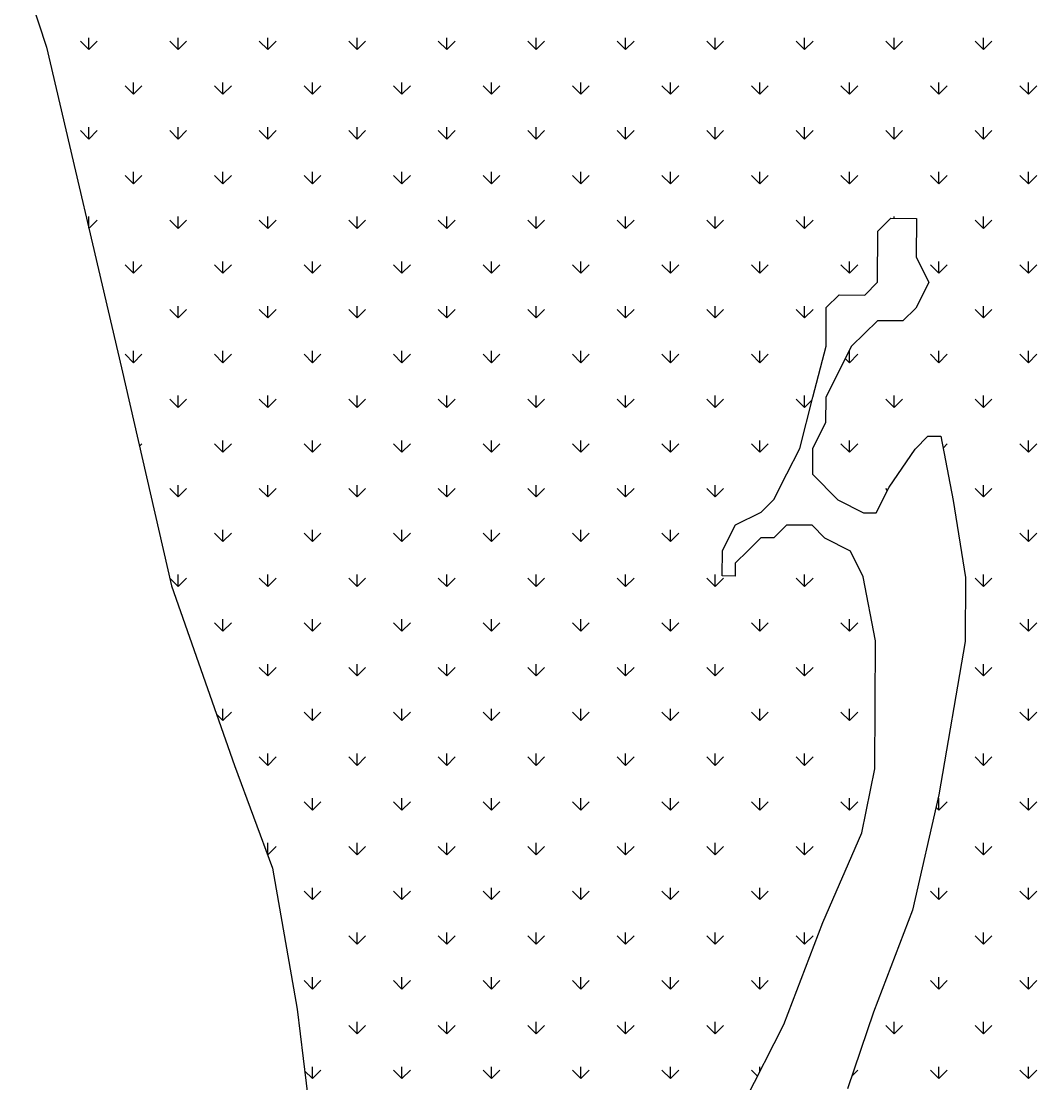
# Model space of a CAD drawing. Header units: metres. Extents: x 335517 to 338331, y 1782039 to 1785453.
# Drawn here: x 336236.2 to 336557.2, y 1784311.6 to 1784647.5 of the extents above; entities that cross this region are included whole.
import ezdxf

# ---------------------------------------------------------------- set-up
doc = ezdxf.new("R2010")
doc.units = ezdxf.units.M
doc.layers.add('MANGROOVES', color=112, linetype='Continuous')

msp = doc.modelspace()

# ---------------------------------------------------------------- linework, layer by layer
at = {"layer": 'MANGROOVES'}
for p, q in [((336236.23, 1784663.61), (336244.19, 1784639.28)), ((336244.19, 1784639.28), (336267.92, 1784537.93)), ((336506.98, 1784581.14), (336511.05, 1784585.17)), ((336511.05, 1784585.17), (336519.14, 1784585.12)), ((336519.14, 1784585.12), (336519.08, 1784572.98)), ((336506.89, 1784564.95), (336506.98, 1784581.14)), ((336519.08, 1784572.98), (336523.08, 1784564.86)), ((336502.82, 1784560.92), (336506.89, 1784564.95)), ((336523.08, 1784564.86), (336518.99, 1784556.79)), ((336490.65, 1784556.94), (336494.72, 1784560.97)), ((336494.72, 1784560.97), (336502.82, 1784560.92)), ((336490.59, 1784544.8), (336490.65, 1784556.94)), ((336518.99, 1784556.79), (336514.92, 1784552.76)), ((336506.82, 1784552.8), (336502.75, 1784548.78)), ((336514.92, 1784552.76), (336506.82, 1784552.8)), ((336502.75, 1784548.78), (336498.68, 1784544.75)), ((336486.45, 1784528.63), (336490.59, 1784544.8)), ((336498.68, 1784544.75), (336490.5, 1784528.6)), ((336267.92, 1784537.93), (336283.73, 1784469.02)), ((336482.31, 1784512.46), (336486.45, 1784528.63)), ((336490.5, 1784528.6), (336490.45, 1784520.51)), ((336490.45, 1784520.51), (336486.36, 1784512.43)), ((336518.74, 1784512.25), (336522.81, 1784516.28)), ((336522.81, 1784516.28), (336526.86, 1784516.26)), ((336526.86, 1784516.26), (336530.79, 1784495.99)), ((336478.22, 1784504.38), (336482.31, 1784512.46)), ((336486.36, 1784512.43), (336486.31, 1784504.34)), ((336510.58, 1784500.15), (336518.74, 1784512.25)), ((336474.13, 1784496.31), (336478.22, 1784504.38)), ((336486.31, 1784504.34), (336494.36, 1784496.2)), ((336506.49, 1784492.08), (336510.58, 1784500.15)), ((336470.06, 1784492.28), (336474.13, 1784496.31)), ((336494.36, 1784496.2), (336502.44, 1784492.1)), ((336530.79, 1784495.99), (336534.71, 1784471.68)), ((336461.94, 1784488.28), (336470.06, 1784492.28)), ((336502.44, 1784492.1), (336506.49, 1784492.08)), ((336457.85, 1784480.2), (336461.94, 1784488.28)), ((336478.13, 1784488.19), (336474.06, 1784484.16)), ((336486.22, 1784488.14), (336478.13, 1784488.19)), ((336490.25, 1784484.07), (336486.22, 1784488.14)), ((336470.01, 1784484.19), (336465.94, 1784480.16)), ((336474.06, 1784484.16), (336470.01, 1784484.19)), ((336498.32, 1784479.98), (336490.25, 1784484.07)), ((336457.8, 1784472.11), (336457.85, 1784480.2)), ((336465.94, 1784480.16), (336461.87, 1784476.13)), ((336502.33, 1784471.86), (336498.32, 1784479.98)), ((336461.87, 1784476.13), (336461.85, 1784472.09)), ((336461.85, 1784472.09), (336457.8, 1784472.11)), ((336506.26, 1784451.6), (336502.33, 1784471.86)), ((336534.71, 1784471.68), (336534.6, 1784451.44)), ((336283.73, 1784469.02), (336303.65, 1784412.23)), ((336506.04, 1784411.11), (336506.26, 1784451.6)), ((336534.6, 1784451.44), (336526.23, 1784402.91)), ((336303.65, 1784412.23), (336315.62, 1784379.78)), ((336501.88, 1784390.9), (336506.04, 1784411.11)), ((336526.23, 1784402.91), (336517.93, 1784366.52)), ((336489.58, 1784362.62), (336501.88, 1784390.9)), ((336315.62, 1784379.78), (336323.47, 1784335.2)), ((336517.93, 1784366.52), (336505.61, 1784334.2)), ((336477.26, 1784330.31), (336489.58, 1784362.62)), ((336323.47, 1784335.2), (336327.34, 1784302.8)), ((336505.61, 1784334.2), (336497.38, 1784309.95)), ((336464.98, 1784306.08), (336477.26, 1784330.31))]:
    msp.add_line(p, q, dxfattribs=at)
at = {"layer": 'MANGROOVES', "linetype": 'Continuous'}
for p, q in [((336257.56, 1784638.52), (336254.91, 1784641.17)), ((336257.56, 1784638.52), (336257.56, 1784642.27)), ((336257.56, 1784638.52), (336260.21, 1784641.17)), ((336285.84, 1784638.52), (336283.19, 1784641.17)), ((336285.84, 1784638.52), (336285.84, 1784642.27)), ((336285.84, 1784638.52), (336288.49, 1784641.17)), ((336314.13, 1784638.52), (336311.48, 1784641.17)), ((336314.13, 1784638.52), (336314.13, 1784642.27)), ((336314.13, 1784638.52), (336316.78, 1784641.17)), ((336342.41, 1784638.52), (336339.76, 1784641.17)), ((336342.41, 1784638.52), (336342.41, 1784642.27)), ((336342.41, 1784638.52), (336345.06, 1784641.17)), ((336370.7, 1784638.52), (336368.04, 1784641.17)), ((336370.7, 1784638.52), (336370.7, 1784642.27)), ((336370.7, 1784638.52), (336373.35, 1784641.17)), ((336398.98, 1784638.52), (336396.33, 1784641.17)), ((336398.98, 1784638.52), (336398.98, 1784642.27)), ((336398.98, 1784638.52), (336401.63, 1784641.17)), ((336427.26, 1784638.52), (336424.61, 1784641.17)), ((336427.26, 1784638.52), (336427.26, 1784642.27)), ((336427.26, 1784638.52), (336429.92, 1784641.17)), ((336455.55, 1784638.52), (336452.9, 1784641.17)), ((336455.55, 1784638.52), (336455.55, 1784642.27)), ((336455.55, 1784638.52), (336458.2, 1784641.17)), ((336483.83, 1784638.52), (336481.18, 1784641.17)), ((336483.83, 1784638.52), (336483.83, 1784642.27)), ((336483.83, 1784638.52), (336486.48, 1784641.17)), ((336512.12, 1784638.52), (336509.47, 1784641.17)), ((336512.12, 1784638.52), (336512.12, 1784642.27)), ((336512.12, 1784638.52), (336514.77, 1784641.17)), ((336540.4, 1784638.52), (336537.75, 1784641.17)), ((336540.4, 1784638.52), (336540.4, 1784642.27)), ((336540.4, 1784638.52), (336543.05, 1784641.17)), ((336271.7, 1784624.38), (336269.05, 1784627.03)), ((336271.7, 1784624.38), (336271.7, 1784628.13)), ((336271.7, 1784624.38), (336274.35, 1784627.03)), ((336299.99, 1784624.38), (336297.33, 1784627.03)), ((336299.99, 1784624.38), (336299.99, 1784628.13)), ((336299.99, 1784624.38), (336302.64, 1784627.03)), ((336328.27, 1784624.38), (336325.62, 1784627.03)), ((336328.27, 1784624.38), (336328.27, 1784628.13)), ((336328.27, 1784624.38), (336330.92, 1784627.03)), ((336356.55, 1784624.38), (336353.9, 1784627.03)), ((336356.55, 1784624.38), (336356.55, 1784628.13)), ((336356.55, 1784624.38), (336359.21, 1784627.03)), ((336384.84, 1784624.38), (336382.19, 1784627.03)), ((336384.84, 1784624.38), (336384.84, 1784628.13)), ((336384.84, 1784624.38), (336387.49, 1784627.03)), ((336413.12, 1784624.38), (336410.47, 1784627.03)), ((336413.12, 1784624.38), (336413.12, 1784628.13)), ((336413.12, 1784624.38), (336415.77, 1784627.03)), ((336441.41, 1784624.38), (336438.75, 1784627.03)), ((336441.41, 1784624.38), (336441.41, 1784628.13)), ((336441.41, 1784624.38), (336444.06, 1784627.03)), ((336469.69, 1784624.38), (336467.04, 1784627.03)), ((336469.69, 1784624.38), (336469.69, 1784628.13)), ((336469.69, 1784624.38), (336472.34, 1784627.03)), ((336497.97, 1784624.38), (336495.32, 1784627.03)), ((336497.97, 1784624.38), (336497.97, 1784628.13)), ((336497.97, 1784624.38), (336500.63, 1784627.03)), ((336526.26, 1784624.38), (336523.61, 1784627.03)), ((336526.26, 1784624.38), (336526.26, 1784628.13)), ((336526.26, 1784624.38), (336528.91, 1784627.03)), ((336554.54, 1784624.38), (336551.89, 1784627.03)), ((336554.54, 1784624.38), (336554.54, 1784628.13)), ((336554.54, 1784624.38), (336557.2, 1784627.03)), ((336257.56, 1784610.24), (336254.91, 1784612.89)), ((336257.56, 1784610.24), (336257.56, 1784613.99)), ((336257.56, 1784610.24), (336260.21, 1784612.89)), ((336285.84, 1784610.24), (336283.19, 1784612.89)), ((336285.84, 1784610.24), (336285.84, 1784613.99)), ((336285.84, 1784610.24), (336288.49, 1784612.89)), ((336314.13, 1784610.24), (336311.48, 1784612.89)), ((336314.13, 1784610.24), (336314.13, 1784613.99)), ((336314.13, 1784610.24), (336316.78, 1784612.89)), ((336342.41, 1784610.24), (336339.76, 1784612.89)), ((336342.41, 1784610.24), (336342.41, 1784613.99)), ((336342.41, 1784610.24), (336345.06, 1784612.89)), ((336370.7, 1784610.24), (336368.04, 1784612.89)), ((336370.7, 1784610.24), (336370.7, 1784613.99)), ((336370.7, 1784610.24), (336373.35, 1784612.89)), ((336398.98, 1784610.24), (336396.33, 1784612.89)), ((336398.98, 1784610.24), (336398.98, 1784613.99)), ((336398.98, 1784610.24), (336401.63, 1784612.89)), ((336427.26, 1784610.24), (336424.61, 1784612.89)), ((336427.26, 1784610.24), (336427.26, 1784613.99)), ((336427.26, 1784610.24), (336429.92, 1784612.89)), ((336455.55, 1784610.24), (336452.9, 1784612.89)), ((336455.55, 1784610.24), (336455.55, 1784613.99)), ((336455.55, 1784610.24), (336458.2, 1784612.89)), ((336483.83, 1784610.24), (336481.18, 1784612.89)), ((336483.83, 1784610.24), (336483.83, 1784613.99)), ((336483.83, 1784610.24), (336486.48, 1784612.89)), ((336512.12, 1784610.24), (336509.47, 1784612.89)), ((336512.12, 1784610.24), (336512.12, 1784613.99)), ((336512.12, 1784610.24), (336514.77, 1784612.89)), ((336540.4, 1784610.24), (336537.75, 1784612.89)), ((336540.4, 1784610.24), (336540.4, 1784613.99)), ((336540.4, 1784610.24), (336543.05, 1784612.89)), ((336271.7, 1784596.1), (336271.7, 1784599.85)), ((336299.99, 1784596.1), (336299.99, 1784599.85)), ((336328.27, 1784596.1), (336328.27, 1784599.85)), ((336356.55, 1784596.1), (336356.55, 1784599.85)), ((336384.84, 1784596.1), (336384.84, 1784599.85)), ((336413.12, 1784596.1), (336413.12, 1784599.85)), ((336441.41, 1784596.1), (336441.41, 1784599.85)), ((336469.69, 1784596.1), (336469.69, 1784599.85)), ((336497.97, 1784596.1), (336497.97, 1784599.85)), ((336526.26, 1784596.1), (336526.26, 1784599.85)), ((336554.54, 1784596.1), (336554.54, 1784599.85)), ((336271.7, 1784596.09), (336269.05, 1784598.75)), ((336271.7, 1784596.09), (336274.35, 1784598.75)), ((336299.99, 1784596.09), (336297.33, 1784598.75)), ((336299.99, 1784596.09), (336302.64, 1784598.75)), ((336328.27, 1784596.09), (336325.62, 1784598.75)), ((336328.27, 1784596.09), (336330.92, 1784598.75)), ((336356.55, 1784596.09), (336353.9, 1784598.75)), ((336356.55, 1784596.09), (336359.21, 1784598.75)), ((336384.84, 1784596.09), (336382.19, 1784598.75)), ((336384.84, 1784596.09), (336387.49, 1784598.75)), ((336413.12, 1784596.09), (336410.47, 1784598.75)), ((336413.12, 1784596.09), (336415.77, 1784598.75)), ((336441.41, 1784596.09), (336438.75, 1784598.75)), ((336441.41, 1784596.09), (336444.06, 1784598.75)), ((336469.69, 1784596.09), (336467.04, 1784598.75)), ((336469.69, 1784596.09), (336472.34, 1784598.75)), ((336497.97, 1784596.09), (336495.32, 1784598.75)), ((336497.97, 1784596.09), (336500.63, 1784598.75)), ((336526.26, 1784596.09), (336523.61, 1784598.75)), ((336526.26, 1784596.09), (336528.91, 1784598.75)), ((336554.54, 1784596.09), (336551.89, 1784598.75)), ((336554.54, 1784596.09), (336557.2, 1784598.75)), ((336257.56, 1784582.19), (336257.56, 1784585.7)), ((336285.84, 1784581.95), (336285.84, 1784585.7)), ((336314.13, 1784581.95), (336314.13, 1784585.7)), ((336342.41, 1784581.95), (336342.41, 1784585.7)), ((336370.7, 1784581.95), (336370.7, 1784585.7)), ((336398.98, 1784581.95), (336398.98, 1784585.7)), ((336427.26, 1784581.95), (336427.26, 1784585.7)), ((336455.55, 1784581.95), (336455.55, 1784585.7)), ((336483.83, 1784581.95), (336483.83, 1784585.7)), ((336512.12, 1784585.16), (336512.12, 1784585.7)), ((336540.4, 1784581.95), (336540.4, 1784585.7)), ((336257.6, 1784582), (336260.21, 1784584.6)), ((336285.84, 1784581.95), (336283.19, 1784584.6)), ((336285.84, 1784581.95), (336288.49, 1784584.6)), ((336314.13, 1784581.95), (336311.48, 1784584.6)), ((336314.13, 1784581.95), (336316.78, 1784584.6)), ((336342.41, 1784581.95), (336339.76, 1784584.6)), ((336342.41, 1784581.95), (336345.06, 1784584.6)), ((336370.7, 1784581.95), (336368.04, 1784584.6)), ((336370.7, 1784581.95), (336373.35, 1784584.6)), ((336398.98, 1784581.95), (336396.33, 1784584.6)), ((336398.98, 1784581.95), (336401.63, 1784584.6)), ((336427.26, 1784581.95), (336424.61, 1784584.6)), ((336427.26, 1784581.95), (336429.92, 1784584.6)), ((336455.55, 1784581.95), (336452.9, 1784584.6)), ((336455.55, 1784581.95), (336458.2, 1784584.6)), ((336483.83, 1784581.95), (336481.18, 1784584.6)), ((336483.83, 1784581.95), (336486.48, 1784584.6)), ((336540.4, 1784581.95), (336537.75, 1784584.6)), ((336540.4, 1784581.95), (336543.05, 1784584.6)), ((336271.7, 1784567.81), (336269.05, 1784570.46)), ((336271.7, 1784567.81), (336271.7, 1784571.56)), ((336271.7, 1784567.81), (336274.35, 1784570.46)), ((336299.99, 1784567.81), (336297.33, 1784570.46)), ((336299.99, 1784567.81), (336299.99, 1784571.56)), ((336299.99, 1784567.81), (336302.64, 1784570.46)), ((336328.27, 1784567.81), (336325.62, 1784570.46)), ((336328.27, 1784567.81), (336328.27, 1784571.56)), ((336328.27, 1784567.81), (336330.92, 1784570.46)), ((336356.55, 1784567.81), (336353.9, 1784570.46)), ((336356.55, 1784567.81), (336356.55, 1784571.56)), ((336356.55, 1784567.81), (336359.21, 1784570.46)), ((336384.84, 1784567.81), (336382.19, 1784570.46)), ((336384.84, 1784567.81), (336384.84, 1784571.56)), ((336384.84, 1784567.81), (336387.49, 1784570.46)), ((336413.12, 1784567.81), (336410.47, 1784570.46)), ((336413.12, 1784567.81), (336413.12, 1784571.56)), ((336413.12, 1784567.81), (336415.77, 1784570.46)), ((336441.41, 1784567.81), (336438.75, 1784570.46)), ((336441.41, 1784567.81), (336441.41, 1784571.56)), ((336441.41, 1784567.81), (336444.06, 1784570.46)), ((336469.69, 1784567.81), (336467.04, 1784570.46)), ((336469.69, 1784567.81), (336469.69, 1784571.56)), ((336469.69, 1784567.81), (336472.34, 1784570.46)), ((336497.97, 1784567.81), (336495.32, 1784570.46)), ((336497.97, 1784567.81), (336497.97, 1784571.56)), ((336497.97, 1784567.81), (336500.63, 1784570.46)), ((336526.26, 1784567.81), (336523.61, 1784570.46)), ((336526.26, 1784567.81), (336526.26, 1784571.56)), ((336526.26, 1784567.81), (336528.91, 1784570.46)), ((336554.54, 1784567.81), (336551.89, 1784570.46)), ((336554.54, 1784567.81), (336554.54, 1784571.56)), ((336554.54, 1784567.81), (336557.2, 1784570.46)), ((336285.84, 1784553.67), (336283.19, 1784556.32)), ((336285.84, 1784553.67), (336285.84, 1784557.42)), ((336285.84, 1784553.67), (336288.49, 1784556.32)), ((336314.13, 1784553.67), (336311.48, 1784556.32)), ((336314.13, 1784553.67), (336314.13, 1784557.42)), ((336314.13, 1784553.67), (336316.78, 1784556.32)), ((336342.41, 1784553.67), (336339.76, 1784556.32)), ((336342.41, 1784553.67), (336342.41, 1784557.42)), ((336342.41, 1784553.67), (336345.06, 1784556.32)), ((336370.7, 1784553.67), (336368.04, 1784556.32)), ((336370.7, 1784553.67), (336370.7, 1784557.42)), ((336370.7, 1784553.67), (336373.35, 1784556.32)), ((336398.98, 1784553.67), (336396.33, 1784556.32)), ((336398.98, 1784553.67), (336398.98, 1784557.42)), ((336398.98, 1784553.67), (336401.63, 1784556.32)), ((336427.26, 1784553.67), (336424.61, 1784556.32)), ((336427.26, 1784553.67), (336427.26, 1784557.42)), ((336427.26, 1784553.67), (336429.92, 1784556.32)), ((336455.55, 1784553.67), (336452.9, 1784556.32)), ((336455.55, 1784553.67), (336455.55, 1784557.42)), ((336455.55, 1784553.67), (336458.2, 1784556.32)), ((336483.83, 1784553.67), (336481.18, 1784556.32)), ((336483.83, 1784553.67), (336483.83, 1784557.42)), ((336483.83, 1784553.67), (336486.48, 1784556.32)), ((336540.4, 1784553.67), (336537.75, 1784556.32)), ((336540.4, 1784553.67), (336540.4, 1784557.42)), ((336540.4, 1784553.67), (336543.05, 1784556.32)), ((336271.7, 1784539.53), (336269.05, 1784542.18)), ((336271.7, 1784539.53), (336271.7, 1784543.28)), ((336271.7, 1784539.53), (336274.35, 1784542.18)), ((336299.99, 1784539.53), (336297.33, 1784542.18)), ((336299.99, 1784539.53), (336299.99, 1784543.28)), ((336299.99, 1784539.53), (336302.64, 1784542.18)), ((336328.27, 1784539.53), (336325.62, 1784542.18)), ((336328.27, 1784539.53), (336328.27, 1784543.28)), ((336328.27, 1784539.53), (336330.92, 1784542.18)), ((336356.55, 1784539.53), (336353.9, 1784542.18)), ((336356.55, 1784539.53), (336356.55, 1784543.28)), ((336356.55, 1784539.53), (336359.21, 1784542.18)), ((336384.84, 1784539.53), (336382.19, 1784542.18)), ((336384.84, 1784539.53), (336384.84, 1784543.28)), ((336384.84, 1784539.53), (336387.49, 1784542.18)), ((336413.12, 1784539.53), (336410.47, 1784542.18)), ((336413.12, 1784539.53), (336413.12, 1784543.28)), ((336413.12, 1784539.53), (336415.77, 1784542.18)), ((336441.41, 1784539.53), (336438.75, 1784542.18)), ((336441.41, 1784539.53), (336441.41, 1784543.28)), ((336441.41, 1784539.53), (336444.06, 1784542.18)), ((336469.69, 1784539.53), (336467.04, 1784542.18)), ((336469.69, 1784539.53), (336469.69, 1784543.28)), ((336469.69, 1784539.53), (336472.34, 1784542.18)), ((336497.97, 1784539.53), (336497.97, 1784543.28)), ((336497.97, 1784539.53), (336500.63, 1784542.18)), ((336526.26, 1784539.53), (336523.61, 1784542.18)), ((336526.26, 1784539.53), (336526.26, 1784543.28)), ((336526.26, 1784539.53), (336528.91, 1784542.18)), ((336554.54, 1784539.53), (336551.89, 1784542.18)), ((336554.54, 1784539.53), (336554.54, 1784543.28)), ((336554.54, 1784539.53), (336557.2, 1784542.18)), ((336497.97, 1784539.53), (336496.69, 1784540.82)), ((336285.84, 1784525.38), (336285.84, 1784529.13)), ((336314.13, 1784525.38), (336314.13, 1784529.13)), ((336342.41, 1784525.38), (336342.41, 1784529.13)), ((336370.7, 1784525.38), (336370.7, 1784529.13)), ((336398.98, 1784525.38), (336398.98, 1784529.13)), ((336427.26, 1784525.38), (336427.26, 1784529.13)), ((336455.55, 1784525.38), (336455.55, 1784529.13)), ((336483.83, 1784525.38), (336483.83, 1784529.13)), ((336512.12, 1784525.38), (336512.12, 1784529.13)), ((336540.4, 1784525.38), (336540.4, 1784529.13)), ((336285.84, 1784525.38), (336283.19, 1784528.04)), ((336285.84, 1784525.38), (336288.49, 1784528.04)), ((336314.13, 1784525.38), (336311.48, 1784528.04)), ((336314.13, 1784525.38), (336316.78, 1784528.04)), ((336342.41, 1784525.38), (336339.76, 1784528.04)), ((336342.41, 1784525.38), (336345.06, 1784528.04)), ((336370.7, 1784525.38), (336368.04, 1784528.04)), ((336370.7, 1784525.38), (336373.35, 1784528.04)), ((336398.98, 1784525.38), (336396.33, 1784528.04)), ((336398.98, 1784525.38), (336401.63, 1784528.04)), ((336427.26, 1784525.38), (336424.61, 1784528.04)), ((336427.26, 1784525.38), (336429.92, 1784528.04)), ((336455.55, 1784525.38), (336452.9, 1784528.04)), ((336455.55, 1784525.38), (336458.2, 1784528.04)), ((336483.83, 1784525.38), (336481.18, 1784528.04)), ((336483.83, 1784525.38), (336486.23, 1784527.78)), ((336512.12, 1784525.38), (336509.47, 1784528.04)), ((336512.12, 1784525.38), (336514.77, 1784528.04)), ((336540.4, 1784525.38), (336537.75, 1784528.04)), ((336540.4, 1784525.38), (336543.05, 1784528.04)), ((336299.99, 1784511.24), (336299.99, 1784514.99)), ((336328.27, 1784511.24), (336328.27, 1784514.99)), ((336356.55, 1784511.24), (336356.55, 1784514.99)), ((336384.84, 1784511.24), (336384.84, 1784514.99)), ((336413.12, 1784511.24), (336413.12, 1784514.99)), ((336441.41, 1784511.24), (336441.41, 1784514.99)), ((336469.69, 1784511.24), (336469.69, 1784514.99)), ((336497.97, 1784511.24), (336497.97, 1784514.99)), ((336554.54, 1784511.24), (336554.54, 1784514.99)), ((336273.61, 1784513.15), (336274.35, 1784513.89)), ((336299.99, 1784511.24), (336297.33, 1784513.89)), ((336299.99, 1784511.24), (336302.64, 1784513.89)), ((336328.27, 1784511.24), (336325.62, 1784513.89)), ((336328.27, 1784511.24), (336330.92, 1784513.89)), ((336356.55, 1784511.24), (336353.9, 1784513.89)), ((336356.55, 1784511.24), (336359.21, 1784513.89)), ((336384.84, 1784511.24), (336382.19, 1784513.89)), ((336384.84, 1784511.24), (336387.49, 1784513.89)), ((336413.12, 1784511.24), (336410.47, 1784513.89)), ((336413.12, 1784511.24), (336415.77, 1784513.89)), ((336441.41, 1784511.24), (336438.75, 1784513.89)), ((336441.41, 1784511.24), (336444.06, 1784513.89)), ((336469.69, 1784511.24), (336467.04, 1784513.89)), ((336469.69, 1784511.24), (336472.34, 1784513.89)), ((336497.97, 1784511.24), (336495.32, 1784513.89)), ((336497.97, 1784511.24), (336500.63, 1784513.89)), ((336527.58, 1784512.56), (336528.91, 1784513.89)), ((336554.54, 1784511.24), (336551.89, 1784513.89)), ((336554.54, 1784511.24), (336557.2, 1784513.89)), ((336285.84, 1784497.1), (336283.19, 1784499.75)), ((336285.84, 1784497.1), (336285.84, 1784500.85)), ((336285.84, 1784497.1), (336288.49, 1784499.75)), ((336314.13, 1784497.1), (336311.48, 1784499.75)), ((336314.13, 1784497.1), (336314.13, 1784500.85)), ((336314.13, 1784497.1), (336316.78, 1784499.75)), ((336342.41, 1784497.1), (336339.76, 1784499.75)), ((336342.41, 1784497.1), (336342.41, 1784500.85)), ((336342.41, 1784497.1), (336345.06, 1784499.75)), ((336370.7, 1784497.1), (336368.04, 1784499.75)), ((336370.7, 1784497.1), (336370.7, 1784500.85)), ((336370.7, 1784497.1), (336373.35, 1784499.75)), ((336398.98, 1784497.1), (336396.33, 1784499.75)), ((336398.98, 1784497.1), (336398.98, 1784500.85)), ((336398.98, 1784497.1), (336401.63, 1784499.75)), ((336427.26, 1784497.1), (336424.61, 1784499.75)), ((336427.26, 1784497.1), (336427.26, 1784500.85)), ((336427.26, 1784497.1), (336429.92, 1784499.75)), ((336455.55, 1784497.1), (336452.9, 1784499.75)), ((336455.55, 1784497.1), (336455.55, 1784500.85)), ((336455.55, 1784497.1), (336458.2, 1784499.75)), ((336510.07, 1784499.15), (336509.47, 1784499.75)), ((336540.4, 1784497.1), (336537.75, 1784499.75)), ((336540.4, 1784497.1), (336540.4, 1784500.85)), ((336540.4, 1784497.1), (336543.05, 1784499.75)), ((336299.99, 1784482.96), (336297.33, 1784485.61)), ((336299.99, 1784482.96), (336299.99, 1784486.71)), ((336299.99, 1784482.96), (336302.64, 1784485.61)), ((336328.27, 1784482.96), (336325.62, 1784485.61)), ((336328.27, 1784482.96), (336328.27, 1784486.71)), ((336328.27, 1784482.96), (336330.92, 1784485.61)), ((336356.55, 1784482.96), (336353.9, 1784485.61)), ((336356.55, 1784482.96), (336356.55, 1784486.71)), ((336356.55, 1784482.96), (336359.21, 1784485.61)), ((336384.84, 1784482.96), (336382.19, 1784485.61)), ((336384.84, 1784482.96), (336384.84, 1784486.71)), ((336384.84, 1784482.96), (336387.49, 1784485.61)), ((336413.12, 1784482.96), (336410.47, 1784485.61)), ((336413.12, 1784482.96), (336413.12, 1784486.71)), ((336413.12, 1784482.96), (336415.77, 1784485.61)), ((336441.41, 1784482.96), (336438.75, 1784485.61)), ((336441.41, 1784482.96), (336441.41, 1784486.71)), ((336441.41, 1784482.96), (336444.06, 1784485.61)), ((336554.54, 1784482.96), (336551.89, 1784485.61)), ((336554.54, 1784482.96), (336554.54, 1784486.71)), ((336554.54, 1784482.96), (336557.2, 1784485.61)), ((336285.84, 1784468.82), (336283.19, 1784471.47)), ((336285.84, 1784468.82), (336285.84, 1784472.57)), ((336285.84, 1784468.82), (336288.49, 1784471.47)), ((336314.13, 1784468.82), (336311.48, 1784471.47)), ((336314.13, 1784468.82), (336314.13, 1784472.57)), ((336314.13, 1784468.82), (336316.78, 1784471.47)), ((336342.41, 1784468.82), (336339.76, 1784471.47)), ((336342.41, 1784468.82), (336342.41, 1784472.57)), ((336342.41, 1784468.82), (336345.06, 1784471.47)), ((336370.7, 1784468.82), (336368.04, 1784471.47)), ((336370.7, 1784468.82), (336370.7, 1784472.57)), ((336370.7, 1784468.82), (336373.35, 1784471.47)), ((336398.98, 1784468.82), (336396.33, 1784471.47)), ((336398.98, 1784468.82), (336398.98, 1784472.57)), ((336398.98, 1784468.82), (336401.63, 1784471.47)), ((336427.26, 1784468.82), (336424.61, 1784471.47)), ((336427.26, 1784468.82), (336427.26, 1784472.57)), ((336427.26, 1784468.82), (336429.92, 1784471.47)), ((336455.55, 1784468.82), (336452.9, 1784471.47)), ((336455.55, 1784468.82), (336455.55, 1784472.57)), ((336455.55, 1784468.82), (336458.2, 1784471.47)), ((336483.83, 1784468.82), (336481.18, 1784471.47)), ((336483.83, 1784468.82), (336483.83, 1784472.57)), ((336483.83, 1784468.82), (336486.48, 1784471.47)), ((336540.4, 1784468.82), (336537.75, 1784471.47)), ((336540.4, 1784468.82), (336540.4, 1784472.57)), ((336540.4, 1784468.82), (336543.05, 1784471.47)), ((336299.99, 1784454.67), (336299.99, 1784458.42)), ((336328.27, 1784454.67), (336328.27, 1784458.42)), ((336356.55, 1784454.67), (336356.55, 1784458.42)), ((336384.84, 1784454.67), (336384.84, 1784458.42)), ((336413.12, 1784454.67), (336413.12, 1784458.42)), ((336441.41, 1784454.67), (336441.41, 1784458.42)), ((336469.69, 1784454.67), (336469.69, 1784458.42)), ((336497.97, 1784454.67), (336497.97, 1784458.42)), ((336554.54, 1784454.67), (336554.54, 1784458.42)), ((336299.99, 1784454.67), (336297.33, 1784457.32)), ((336299.99, 1784454.67), (336302.64, 1784457.32)), ((336328.27, 1784454.67), (336325.62, 1784457.32)), ((336328.27, 1784454.67), (336330.92, 1784457.32)), ((336356.55, 1784454.67), (336353.9, 1784457.32)), ((336356.55, 1784454.67), (336359.21, 1784457.32)), ((336384.84, 1784454.67), (336382.19, 1784457.32)), ((336384.84, 1784454.67), (336387.49, 1784457.32)), ((336413.12, 1784454.67), (336410.47, 1784457.32)), ((336413.12, 1784454.67), (336415.77, 1784457.32)), ((336441.41, 1784454.67), (336438.75, 1784457.32)), ((336441.41, 1784454.67), (336444.06, 1784457.32)), ((336469.69, 1784454.67), (336467.04, 1784457.32)), ((336469.69, 1784454.67), (336472.34, 1784457.32)), ((336497.97, 1784454.67), (336495.32, 1784457.32)), ((336497.97, 1784454.67), (336500.63, 1784457.32)), ((336554.54, 1784454.67), (336551.89, 1784457.32)), ((336554.54, 1784454.67), (336557.2, 1784457.32)), ((336314.13, 1784440.53), (336311.48, 1784443.18)), ((336314.13, 1784440.53), (336314.13, 1784444.28)), ((336314.13, 1784440.53), (336316.78, 1784443.18)), ((336342.41, 1784440.53), (336339.76, 1784443.18)), ((336342.41, 1784440.53), (336342.41, 1784444.28)), ((336342.41, 1784440.53), (336345.06, 1784443.18)), ((336370.7, 1784440.53), (336368.04, 1784443.18)), ((336370.7, 1784440.53), (336370.7, 1784444.28)), ((336370.7, 1784440.53), (336373.35, 1784443.18)), ((336398.98, 1784440.53), (336396.33, 1784443.18)), ((336398.98, 1784440.53), (336398.98, 1784444.28)), ((336398.98, 1784440.53), (336401.63, 1784443.18)), ((336427.26, 1784440.53), (336424.61, 1784443.18)), ((336427.26, 1784440.53), (336427.26, 1784444.28)), ((336427.26, 1784440.53), (336429.92, 1784443.18)), ((336455.55, 1784440.53), (336452.9, 1784443.18)), ((336455.55, 1784440.53), (336455.55, 1784444.28)), ((336455.55, 1784440.53), (336458.2, 1784443.18)), ((336483.83, 1784440.53), (336481.18, 1784443.18)), ((336483.83, 1784440.53), (336483.83, 1784444.28)), ((336483.83, 1784440.53), (336486.48, 1784443.18)), ((336540.4, 1784440.53), (336537.75, 1784443.18)), ((336540.4, 1784440.53), (336540.4, 1784444.28)), ((336540.4, 1784440.53), (336543.05, 1784443.18)), ((336299.99, 1784426.39), (336297.99, 1784428.39)), ((336299.99, 1784426.39), (336299.99, 1784430.14)), ((336299.99, 1784426.39), (336302.64, 1784429.04)), ((336328.27, 1784426.39), (336325.62, 1784429.04)), ((336328.27, 1784426.39), (336328.27, 1784430.14)), ((336328.27, 1784426.39), (336330.92, 1784429.04)), ((336356.55, 1784426.39), (336353.9, 1784429.04)), ((336356.55, 1784426.39), (336356.55, 1784430.14)), ((336356.55, 1784426.39), (336359.21, 1784429.04)), ((336384.84, 1784426.39), (336382.19, 1784429.04)), ((336384.84, 1784426.39), (336384.84, 1784430.14)), ((336384.84, 1784426.39), (336387.49, 1784429.04)), ((336413.12, 1784426.39), (336410.47, 1784429.04)), ((336413.12, 1784426.39), (336413.12, 1784430.14)), ((336413.12, 1784426.39), (336415.77, 1784429.04)), ((336441.41, 1784426.39), (336438.75, 1784429.04)), ((336441.41, 1784426.39), (336441.41, 1784430.14)), ((336441.41, 1784426.39), (336444.06, 1784429.04)), ((336469.69, 1784426.39), (336467.04, 1784429.04)), ((336469.69, 1784426.39), (336469.69, 1784430.14)), ((336469.69, 1784426.39), (336472.34, 1784429.04)), ((336497.97, 1784426.39), (336495.32, 1784429.04)), ((336497.97, 1784426.39), (336497.97, 1784430.14)), ((336497.97, 1784426.39), (336500.63, 1784429.04)), ((336554.54, 1784426.39), (336551.89, 1784429.04)), ((336554.54, 1784426.39), (336554.54, 1784430.14)), ((336554.54, 1784426.39), (336557.2, 1784429.04)), ((336314.13, 1784412.25), (336311.48, 1784414.9)), ((336314.13, 1784412.25), (336314.13, 1784416)), ((336314.13, 1784412.25), (336316.78, 1784414.9)), ((336342.41, 1784412.25), (336339.76, 1784414.9)), ((336342.41, 1784412.25), (336342.41, 1784416)), ((336342.41, 1784412.25), (336345.06, 1784414.9)), ((336370.7, 1784412.25), (336368.04, 1784414.9)), ((336370.7, 1784412.25), (336370.7, 1784416)), ((336370.7, 1784412.25), (336373.35, 1784414.9)), ((336398.98, 1784412.25), (336396.33, 1784414.9)), ((336398.98, 1784412.25), (336398.98, 1784416)), ((336398.98, 1784412.25), (336401.63, 1784414.9)), ((336427.26, 1784412.25), (336424.61, 1784414.9)), ((336427.26, 1784412.25), (336427.26, 1784416)), ((336427.26, 1784412.25), (336429.92, 1784414.9)), ((336455.55, 1784412.25), (336452.9, 1784414.9)), ((336455.55, 1784412.25), (336455.55, 1784416)), ((336455.55, 1784412.25), (336458.2, 1784414.9)), ((336483.83, 1784412.25), (336481.18, 1784414.9)), ((336483.83, 1784412.25), (336483.83, 1784416)), ((336483.83, 1784412.25), (336486.48, 1784414.9)), ((336540.4, 1784412.25), (336537.75, 1784414.9)), ((336540.4, 1784412.25), (336540.4, 1784416)), ((336540.4, 1784412.25), (336543.05, 1784414.9)), ((336328.27, 1784398.1), (336325.62, 1784400.76)), ((336328.27, 1784398.11), (336328.27, 1784401.86)), ((336328.27, 1784398.1), (336330.92, 1784400.76)), ((336356.55, 1784398.1), (336353.9, 1784400.76)), ((336356.55, 1784398.11), (336356.55, 1784401.86)), ((336356.55, 1784398.1), (336359.21, 1784400.76)), ((336384.84, 1784398.1), (336382.19, 1784400.76)), ((336384.84, 1784398.11), (336384.84, 1784401.86)), ((336384.84, 1784398.1), (336387.49, 1784400.76)), ((336413.12, 1784398.1), (336410.47, 1784400.76)), ((336413.12, 1784398.11), (336413.12, 1784401.86)), ((336413.12, 1784398.1), (336415.77, 1784400.76)), ((336441.41, 1784398.1), (336438.75, 1784400.76)), ((336441.41, 1784398.11), (336441.41, 1784401.86)), ((336441.41, 1784398.1), (336444.06, 1784400.76)), ((336469.69, 1784398.1), (336467.04, 1784400.76)), ((336469.69, 1784398.11), (336469.69, 1784401.86)), ((336469.69, 1784398.1), (336472.34, 1784400.76)), ((336497.97, 1784398.1), (336495.32, 1784400.76)), ((336497.97, 1784398.11), (336497.97, 1784401.86)), ((336497.97, 1784398.1), (336500.63, 1784400.76)), ((336526.26, 1784398.11), (336526.26, 1784401.86)), ((336526.26, 1784398.1), (336528.91, 1784400.76)), ((336554.54, 1784398.1), (336551.89, 1784400.76)), ((336554.54, 1784398.11), (336554.54, 1784401.86)), ((336554.54, 1784398.1), (336557.2, 1784400.76)), ((336526.26, 1784398.1), (336525.34, 1784399.02)), ((336314.13, 1784383.96), (336314.13, 1784387.71)), ((336342.41, 1784383.96), (336342.41, 1784387.71)), ((336370.7, 1784383.96), (336370.7, 1784387.71)), ((336398.98, 1784383.96), (336398.98, 1784387.71)), ((336427.26, 1784383.96), (336427.26, 1784387.71)), ((336455.55, 1784383.96), (336455.55, 1784387.71)), ((336483.83, 1784383.96), (336483.83, 1784387.71)), ((336540.4, 1784383.96), (336540.4, 1784387.71)), ((336314.13, 1784383.96), (336314.05, 1784384.04)), ((336314.13, 1784383.96), (336316.78, 1784386.61)), ((336342.41, 1784383.96), (336339.76, 1784386.61)), ((336342.41, 1784383.96), (336345.06, 1784386.61)), ((336370.7, 1784383.96), (336368.04, 1784386.61)), ((336370.7, 1784383.96), (336373.35, 1784386.61)), ((336398.98, 1784383.96), (336396.33, 1784386.61)), ((336398.98, 1784383.96), (336401.63, 1784386.61)), ((336427.26, 1784383.96), (336424.61, 1784386.61)), ((336427.26, 1784383.96), (336429.92, 1784386.61)), ((336455.55, 1784383.96), (336452.9, 1784386.61)), ((336455.55, 1784383.96), (336458.2, 1784386.61)), ((336483.83, 1784383.96), (336481.18, 1784386.61)), ((336483.83, 1784383.96), (336486.48, 1784386.61)), ((336540.4, 1784383.96), (336537.75, 1784386.61)), ((336540.4, 1784383.96), (336543.05, 1784386.61)), ((336328.27, 1784369.82), (336325.62, 1784372.47)), ((336328.27, 1784369.82), (336328.27, 1784373.57)), ((336328.27, 1784369.82), (336330.92, 1784372.47)), ((336356.55, 1784369.82), (336353.9, 1784372.47)), ((336356.55, 1784369.82), (336356.55, 1784373.57)), ((336356.55, 1784369.82), (336359.21, 1784372.47)), ((336384.84, 1784369.82), (336382.19, 1784372.47)), ((336384.84, 1784369.82), (336384.84, 1784373.57)), ((336384.84, 1784369.82), (336387.49, 1784372.47)), ((336413.12, 1784369.82), (336410.47, 1784372.47)), ((336413.12, 1784369.82), (336413.12, 1784373.57)), ((336413.12, 1784369.82), (336415.77, 1784372.47)), ((336441.41, 1784369.82), (336438.75, 1784372.47)), ((336441.41, 1784369.82), (336441.41, 1784373.57)), ((336441.41, 1784369.82), (336444.06, 1784372.47)), ((336469.69, 1784369.82), (336467.04, 1784372.47)), ((336469.69, 1784369.82), (336469.69, 1784373.57)), ((336469.69, 1784369.82), (336472.34, 1784372.47)), ((336526.26, 1784369.82), (336523.61, 1784372.47)), ((336526.26, 1784369.82), (336526.26, 1784373.57)), ((336526.26, 1784369.82), (336528.91, 1784372.47)), ((336554.54, 1784369.82), (336551.89, 1784372.47)), ((336554.54, 1784369.82), (336554.54, 1784373.57)), ((336554.54, 1784369.82), (336557.2, 1784372.47)), ((336342.41, 1784355.68), (336339.76, 1784358.33)), ((336342.41, 1784355.68), (336342.41, 1784359.43)), ((336342.41, 1784355.68), (336345.06, 1784358.33)), ((336370.7, 1784355.68), (336368.04, 1784358.33)), ((336370.7, 1784355.68), (336370.7, 1784359.43)), ((336370.7, 1784355.68), (336373.35, 1784358.33)), ((336398.98, 1784355.68), (336396.33, 1784358.33)), ((336398.98, 1784355.68), (336398.98, 1784359.43)), ((336398.98, 1784355.68), (336401.63, 1784358.33)), ((336427.26, 1784355.68), (336424.61, 1784358.33)), ((336427.26, 1784355.68), (336427.26, 1784359.43)), ((336427.26, 1784355.68), (336429.92, 1784358.33)), ((336455.55, 1784355.68), (336452.9, 1784358.33)), ((336455.55, 1784355.68), (336455.55, 1784359.43)), ((336455.55, 1784355.68), (336458.2, 1784358.33)), ((336483.83, 1784355.68), (336481.18, 1784358.33)), ((336483.83, 1784355.68), (336483.83, 1784359.43)), ((336483.83, 1784355.68), (336486.48, 1784358.33)), ((336540.4, 1784355.68), (336537.75, 1784358.33)), ((336540.4, 1784355.68), (336540.4, 1784359.43)), ((336540.4, 1784355.68), (336543.05, 1784358.33)), ((336328.27, 1784341.54), (336325.62, 1784344.19)), ((336328.27, 1784341.54), (336328.27, 1784345.29)), ((336328.27, 1784341.54), (336330.92, 1784344.19)), ((336356.55, 1784341.54), (336353.9, 1784344.19)), ((336356.55, 1784341.54), (336356.55, 1784345.29)), ((336356.55, 1784341.54), (336359.21, 1784344.19)), ((336384.84, 1784341.54), (336382.19, 1784344.19)), ((336384.84, 1784341.54), (336384.84, 1784345.29)), ((336384.84, 1784341.54), (336387.49, 1784344.19)), ((336413.12, 1784341.54), (336410.47, 1784344.19)), ((336413.12, 1784341.54), (336413.12, 1784345.29)), ((336413.12, 1784341.54), (336415.77, 1784344.19)), ((336441.41, 1784341.54), (336438.75, 1784344.19)), ((336441.41, 1784341.54), (336441.41, 1784345.29)), ((336441.41, 1784341.54), (336444.06, 1784344.19)), ((336469.69, 1784341.54), (336467.04, 1784344.19)), ((336469.69, 1784341.54), (336469.69, 1784345.29)), ((336469.69, 1784341.54), (336472.34, 1784344.19)), ((336526.26, 1784341.54), (336523.61, 1784344.19)), ((336526.26, 1784341.54), (336526.26, 1784345.29)), ((336526.26, 1784341.54), (336528.91, 1784344.19)), ((336554.54, 1784341.54), (336551.89, 1784344.19)), ((336554.54, 1784341.54), (336554.54, 1784345.29)), ((336554.54, 1784341.54), (336557.2, 1784344.19)), ((336342.41, 1784327.39), (336342.41, 1784331.14)), ((336370.7, 1784327.39), (336370.7, 1784331.14)), ((336398.98, 1784327.39), (336398.98, 1784331.14)), ((336427.26, 1784327.39), (336427.26, 1784331.14)), ((336455.55, 1784327.39), (336455.55, 1784331.14)), ((336512.12, 1784327.39), (336512.12, 1784331.14)), ((336540.4, 1784327.39), (336540.4, 1784331.14)), ((336342.41, 1784327.39), (336339.76, 1784330.05)), ((336342.41, 1784327.39), (336345.06, 1784330.05)), ((336370.7, 1784327.39), (336368.04, 1784330.05)), ((336370.7, 1784327.39), (336373.35, 1784330.05)), ((336398.98, 1784327.39), (336396.33, 1784330.05)), ((336398.98, 1784327.39), (336401.63, 1784330.05)), ((336427.26, 1784327.39), (336424.61, 1784330.05)), ((336427.26, 1784327.39), (336429.92, 1784330.05)), ((336455.55, 1784327.39), (336452.9, 1784330.05)), ((336455.55, 1784327.39), (336458.2, 1784330.05)), ((336512.12, 1784327.39), (336509.47, 1784330.05)), ((336512.12, 1784327.39), (336514.77, 1784330.05)), ((336540.4, 1784327.39), (336537.75, 1784330.05)), ((336540.4, 1784327.39), (336543.05, 1784330.05)), ((336328.27, 1784313.25), (336328.27, 1784317)), ((336356.55, 1784313.25), (336356.55, 1784317)), ((336384.84, 1784313.25), (336384.84, 1784317)), ((336413.12, 1784313.25), (336413.12, 1784317)), ((336441.41, 1784313.25), (336441.41, 1784317)), ((336469.69, 1784315.38), (336469.69, 1784317)), ((336526.26, 1784313.25), (336526.26, 1784317)), ((336554.54, 1784313.25), (336554.54, 1784317)), ((336328.27, 1784313.25), (336325.79, 1784315.73)), ((336328.27, 1784313.25), (336330.92, 1784315.9)), ((336356.55, 1784313.25), (336353.9, 1784315.9)), ((336356.55, 1784313.25), (336359.21, 1784315.9)), ((336384.84, 1784313.25), (336382.19, 1784315.9)), ((336384.84, 1784313.25), (336387.49, 1784315.9)), ((336413.12, 1784313.25), (336410.47, 1784315.9)), ((336413.12, 1784313.25), (336415.77, 1784315.9)), ((336441.41, 1784313.25), (336438.75, 1784315.9)), ((336441.41, 1784313.25), (336444.06, 1784315.9)), ((336468.97, 1784313.97), (336467.04, 1784315.9)), ((336498.77, 1784314.05), (336500.63, 1784315.9)), ((336526.26, 1784313.25), (336523.61, 1784315.9)), ((336526.26, 1784313.25), (336528.91, 1784315.9)), ((336554.54, 1784313.25), (336551.89, 1784315.9)), ((336554.54, 1784313.25), (336557.2, 1784315.9))]:
    msp.add_line(p, q, dxfattribs=at)

doc.saveas('drawing.dxf')
